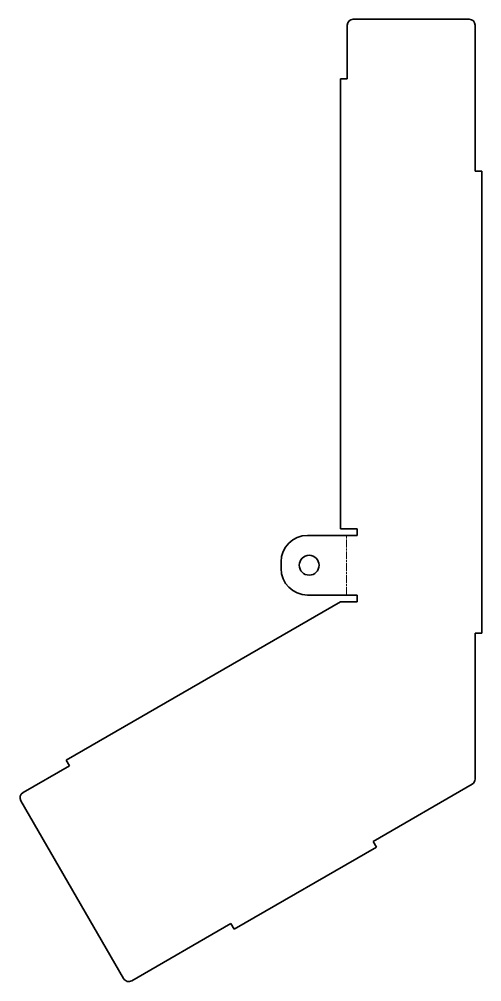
# Model space of a CAD drawing. Header units: inches. Extents: x 0 to 139, y 0 to 291.
import ezdxf

# ---------------------------------------------------------------- set-up
doc = ezdxf.new("R2010")
doc.units = ezdxf.units.IN
doc.header["$MEASUREMENT"] = 0
doc.linetypes.add('Chain', pattern=[13.68, 9.12, -1.14, 2.28, -1.14])
doc.layers.add('SIMUMAK Bend Centerline (ISO)', color=7, linetype='Chain', lineweight=9)
doc.layers.add('SIMUMAK Visible (ISO)', color=7, linetype='Continuous', lineweight=35)

# ---------------------------------------------------------------- blocks, each defined once
blk = doc.blocks.new('DSPY-MAQ-01-CLD01_Sheet_4_DSPY-MAQ-01-CLD01 - Desplegada')
at = {"layer": 'SIMUMAK Bend Centerline (ISO)', "ltscale": 0.263158}
blk.add_line((28.83, -28.59), (28.83, -10.59), dxfattribs=at)
at = {"layer": 'SIMUMAK Visible (ISO)'}
for p, q in [((29.09, 143.52), (29.09, 127.32)), ((65.89, 145.32), (30.89, 145.32)), ((67.69, 99.47), (67.69, 143.52)), ((27.09, 127.32), (27.09, -8.59)), ((29.09, 127.32), (27.09, 127.32)), ((69.69, 99.47), (67.69, 99.47)), ((69.69, -40.13), (69.69, 99.47)), ((27.09, -8.59), (32.09, -8.59)), ((32.09, -8.59), (32.09, -10.59)), ((32.09, -10.59), (17.09, -10.59)), ((9.09, -18.59), (9.09, -20.59)), ((17.09, -28.59), (32.09, -28.59)), ((32.09, -28.59), (32.09, -30.59)), ((27.09, -30.59), (-55.76, -78.43)), ((32.09, -30.59), (27.09, -30.59)), ((67.69, -84.17), (67.69, -40.13)), ((67.69, -40.13), (69.69, -40.13)), ((-55.76, -78.43), (-54.76, -80.17)), ((-54.76, -80.17), (-68.79, -88.27)), ((36.88, -103), (66.79, -85.73)), ((-69.45, -90.72), (-38.45, -144.42)), ((37.88, -104.74), (36.88, -103)), ((-5.08, -129.54), (37.88, -104.74)), ((-35.99, -145.08), (-6.08, -127.8)), ((-6.08, -127.8), (-5.08, -129.54))]:
    blk.add_line(p, q, dxfattribs=at)
blk.add_circle((17.59, -19.59), 3, dxfattribs=at)
for centre, start, end in [((30.89, 143.52), 90, 180), ((65.89, 143.52), 360, 90), ((65.89, -84.17), 300, 360), ((-67.89, -89.82), 120, 210), ((-36.89, -143.52), 210, 300)]:
    blk.add_arc(centre, 1.8, start, end, dxfattribs=at)
at = {"layer": 'SIMUMAK Visible (ISO)', "extrusion": (0, 0, -1)}
for centre, start, end in [((-17.09, -18.59), 360, 90), ((-17.09, -20.59), 270, 0)]:
    blk.add_arc(centre, 8, start, end, dxfattribs=at)

msp = doc.modelspace()

# ---------------------------------------------------------------- block references
msp.add_blockref('DSPY-MAQ-01-CLD01_Sheet_4_DSPY-MAQ-01-CLD01 - Desplegada', (69.63, 145.26))

doc.saveas('drawing.dxf')
